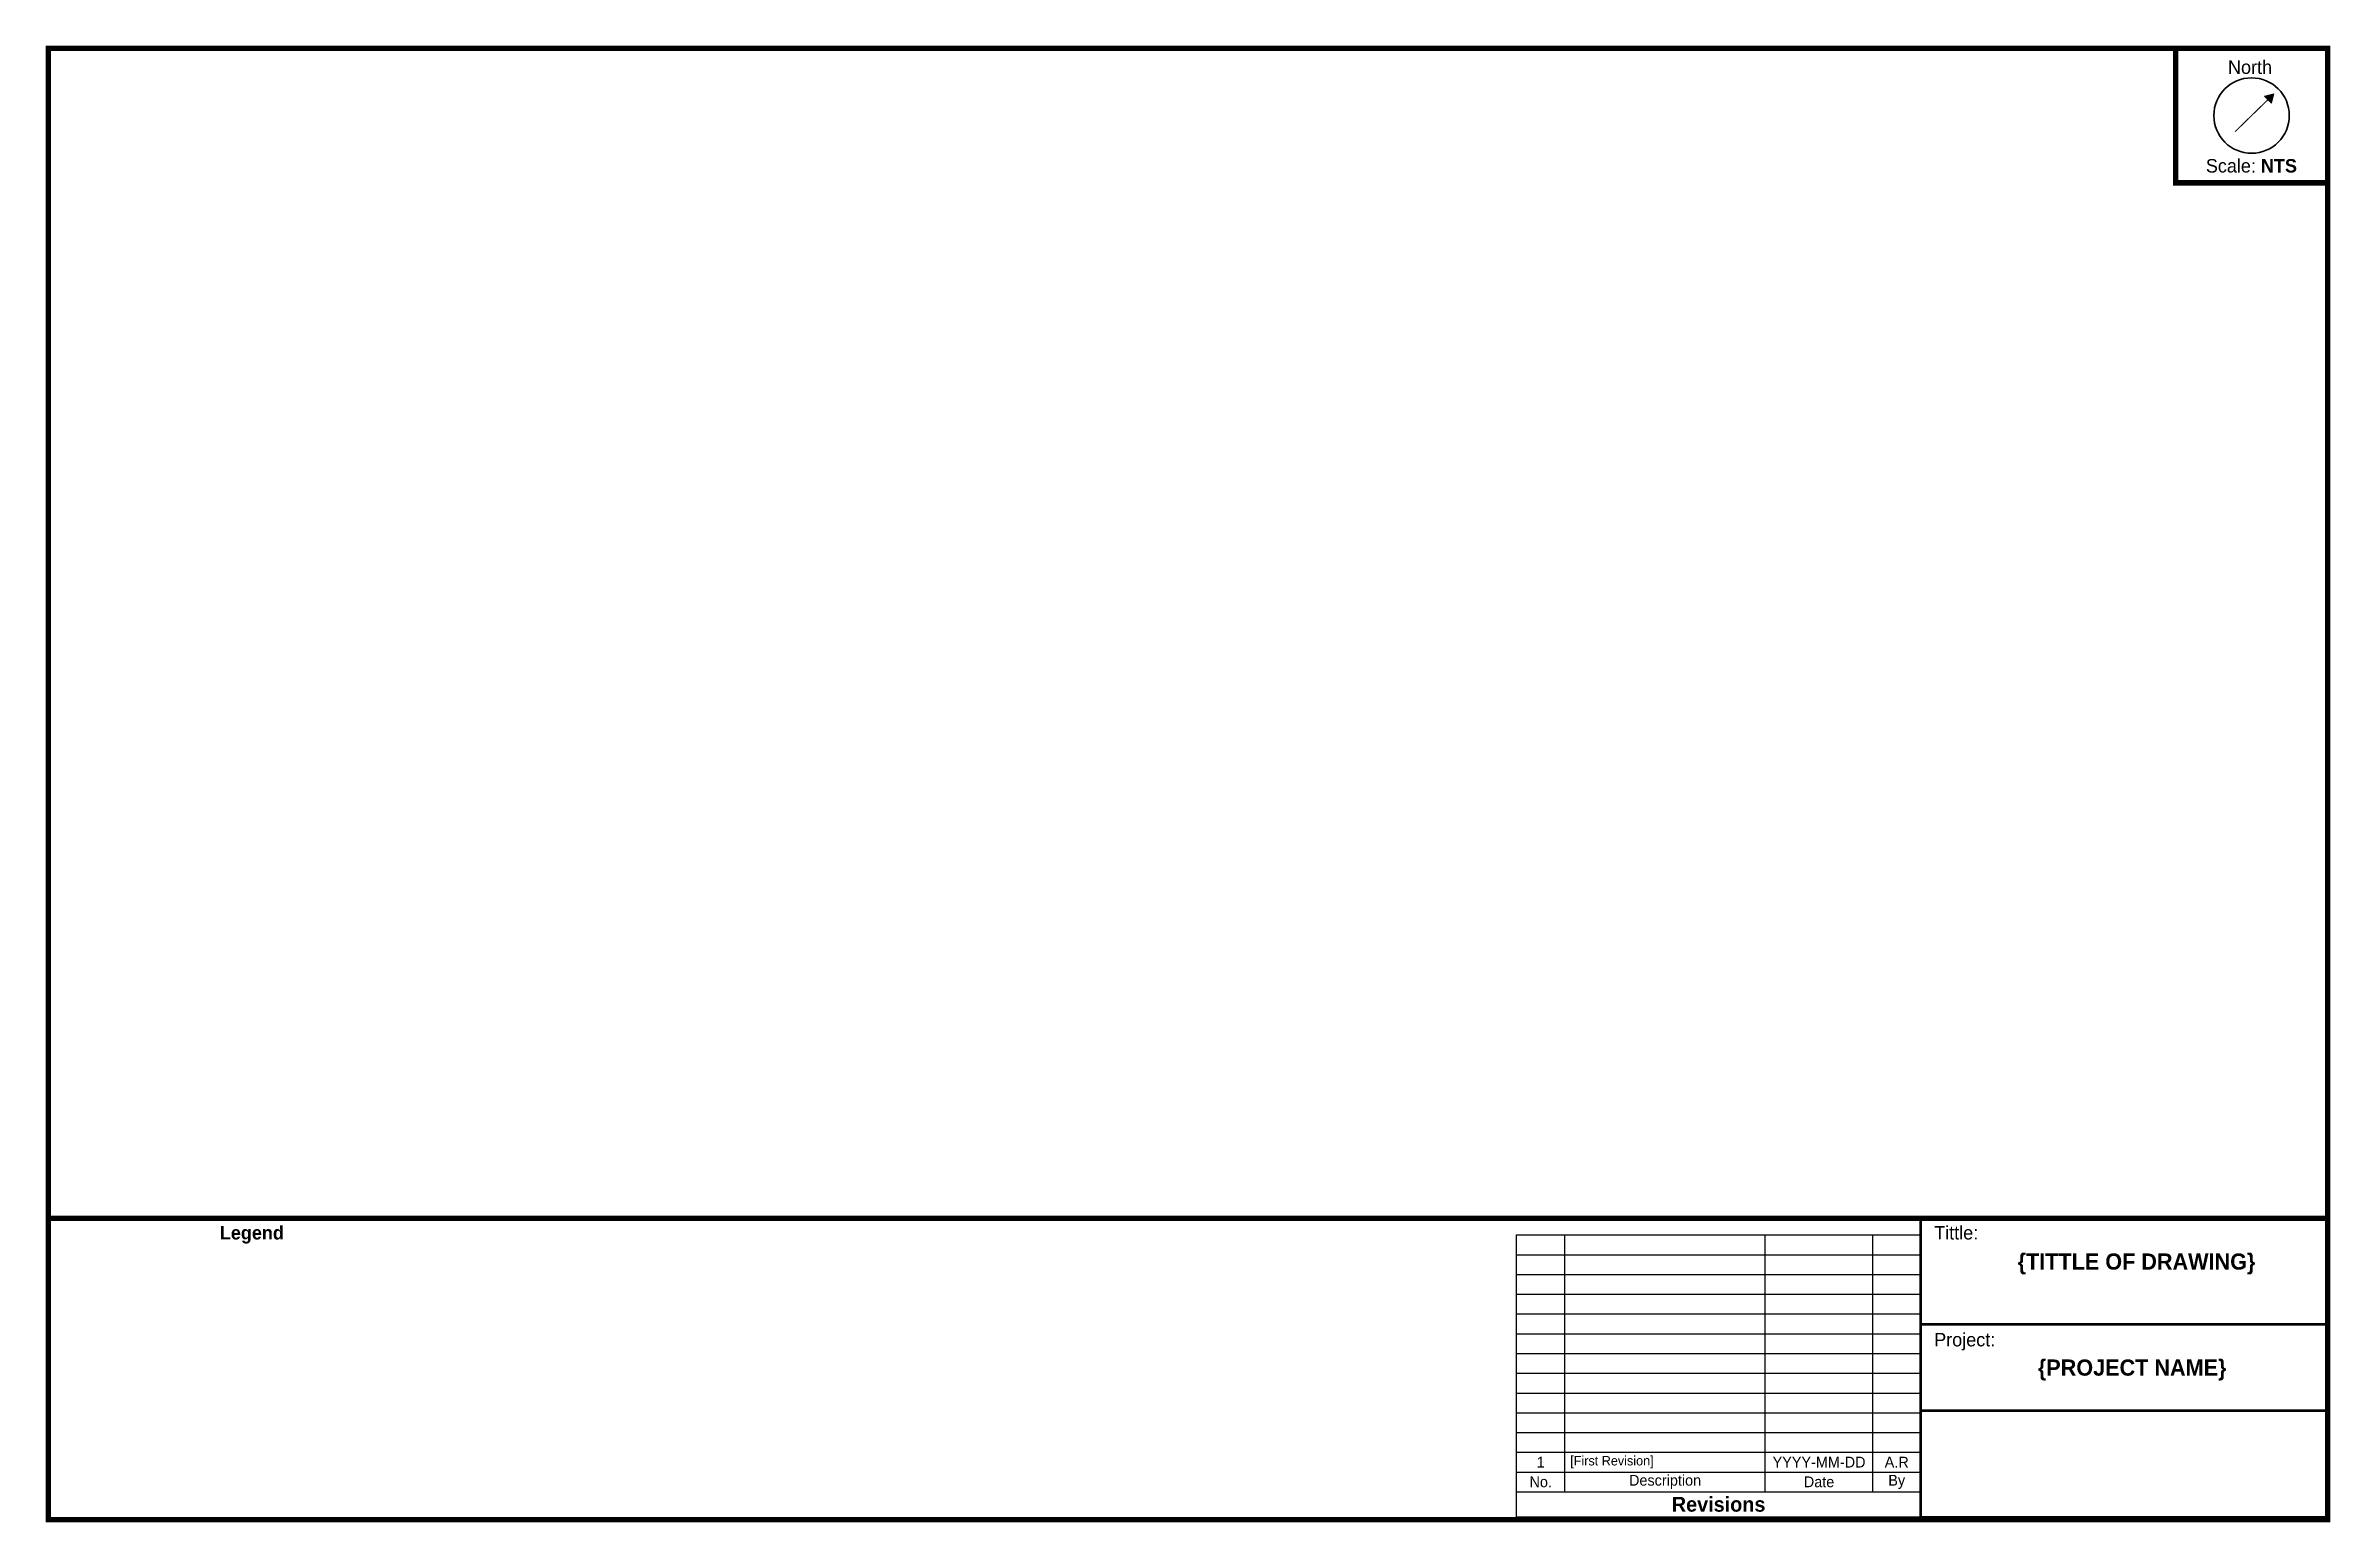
# Paper-space layout 'Concept Plan - HTB' of a CAD drawing. Header units: inches. Extents: x 0 to 423, y 0 to 274.
import ezdxf

# ---------------------------------------------------------------- set-up
doc = ezdxf.new("R2010")
doc.units = ezdxf.units.IN
doc.header["$LTSCALE"] = 0.3
doc.layers.add('Tittleblock Border', color=7, linetype='Continuous')
doc.layers.add('Tittleblock Text', color=7, linetype='Continuous')
doc.styles.get("Standard").update_dxf_attribs({"font": 'GOTHIC.TTF'})
picture_1 = doc.add_image_def('image1.jpg', size_in_pixel=(1771, 465))

# ---------------------------------------------------------------- blocks, each defined once
blk = doc.blocks.new('North Arrow')
at = {"layer": 'Tittleblock Text'}
h = blk.add_hatch(color=256, dxfattribs=at)
h.dxf.hatch_style = 1
h.paths.add_polyline_path([(374.45, 55.68), (376.25, 55.68), (375.35, 57.18)])
for p in [(374.45, 55.68), (376.25, 55.68)]:
    blk.add_line(p, (375.35, 57.18), dxfattribs=at)
blk.add_lwpolyline([(374.45, 55.68), (376.25, 55.68)], dxfattribs=at)
at = {"layer": 'Tittleblock Text', "const_width": 0.2}
blk.add_lwpolyline([(375.35, 47.18), (375.35, 55.68)], dxfattribs=at)
at = {"layer": 'Tittleblock Text', "lineweight": 30}
blk.add_circle((375.35, 51.43), 7, dxfattribs=at)
blk = doc.blocks.new('*T5')
at = {"layer": 'Tittleblock Text', "color": 0, "linetype": 'ByBlock', "lineweight": -2, "transparency": 16777216}
for p, q in [((0, 52.33), (75, 52.33)), ((0, 0), (0, 52.33)), ((8.97, 4.67), (8.97, 52.33)), ((46.17, 4.67), (46.17, 52.33)), ((66.11, 4.67), (66.11, 52.33)), ((75, 0), (75, 52.33)), ((0, 48.67), (75, 48.67)), ((0, 45), (75, 45)), ((0, 41.33), (75, 41.33)), ((0, 37.67), (75, 37.67)), ((0, 34), (75, 34)), ((0, 30.33), (75, 30.33)), ((0, 26.67), (75, 26.67)), ((0, 23), (75, 23)), ((0, 19.33), (75, 19.33)), ((0, 15.67), (75, 15.67)), ((0, 12), (75, 12)), ((0, 8.33), (75, 8.33)), ((0, 4.67), (75, 4.67)), ((0, 0), (75, 0))]:
    blk.add_line(p, q, dxfattribs=at)
at = {"layer": 'Tittleblock Text', "color": 0, "transparency": 16777216}
for s, insert, char_height, width, attachment_point in [('1', (4.49, 10.17), 2, 7.9746, 5), ('[First Revision]', (9.97, 10.17), 1.75, 35.1946, 4), ('YYYY-MM-DD', (56.14, 10.17), 2, 18.9359, 5), ('A.R', (70.55, 10.17), 2, 7.8949, 5), ('No.', (4.49, 6.5), 2, 7.9746, 5), ('Description', (27.57, 6.5), 2, 36.1946, 5), ('Date', (56.14, 6.5), 2, 18.9359, 5), ('By', (70.55, 6.5), 2, 7.8949, 5), ('{\\fCentury Gothic|b1|i0|c0|p34;Revisions}', (37.5, 2.33), 2.75, 74, 5)]:
    blk.add_mtext(s, dxfattribs=dict(at, insert=insert, char_height=char_height, width=width, attachment_point=attachment_point))

psp = doc.layouts.new('Concept Plan - HTB')

# ---------------------------------------------------------------- linework, layer by layer
at = {"layer": 'Tittleblock Border', "const_width": 1}
psp.add_lwpolyline([(0, 0), (422.91, 0), (422.91, 273.05), (0, 273.05)], close=True, dxfattribs=at)
at = {"layer": 'Tittleblock Border'}
for points, const_width in [([(394.71, 273.05), (394.71, 248.1), (422.91, 248.1)], 1), ([(0, 55.9), (422.91, 55.9)], 1), ([(347.41, 55.9), (347.41, 0)], 0.5), ([(347.41, 36.22), (422.91, 36.22)], 0.5), ([(347.41, 20.22), (422.91, 20.22)], 0.5)]:
    psp.add_lwpolyline(points, dxfattribs=dict(at, const_width=const_width))
at = {"layer": 'Tittleblock Text'}
psp.add_lwpolyline([(0, 55.9), (347.41, 55.9), (422.91, 55.9), (422.91, 248.1), (394.71, 248.1), (394.71, 273.05), (0, 273.05)], close=True, dxfattribs=at)

# ---------------------------------------------------------------- block references
psp.add_blockref('*T5', (272.41, 0.5))
at = {"layer": 'Tittleblock Text', "rotation": 314.250830625541}
psp.add_blockref('North Arrow', (110.05, 493.55), dxfattribs=at)

# ---------------------------------------------------------------- texts
at = {"layer": 'Tittleblock Text', "attachment_point": 1}
for s, width, insert, char_height in [('North', 22.4703, (404.43, 270.81), 2.5), ('Scale: {\\fCentury Gothic|b1|i0|c0|p34;NTS}', 22.4703, (400.32, 252.51), 2.5), ('\\pi57.99172;{\\fCentury Gothic|b1|i0|c0|p34;Legend}', 128.135, (-26.18, 54.49), 2.5), ('Tittle:', 22.4703, (349.91, 54.49), 2.5), ('\\pi16.98029;{\\fCentury Gothic|b1|i0|c0|p34;\\{TITTLE OF DRAWING\\}}', 75, (348.41, 49.4), 3), ('Project:', 22.4703, (349.91, 34.65), 2.5), ('\\pi20.73793;{\\fCentury Gothic|b1|i0|c0|p34;\\{PROJECT NAME\\}}', 75, (348.41, 29.72), 3)]:
    psp.add_mtext_dynamic_manual_height_columns(s, width=width, gutter_width=1, heights=[0], dxfattribs=dict(at, insert=insert, char_height=char_height))

# ---------------------------------------------------------------- pictures from other files: only their frames are drawn
at = {"layer": 'Tittleblock Text'}
image = psp.add_image(picture_1, insert=(347.41, 0.5), size_in_units=(75.1, 19.72), dxfattribs=at)
image.dxf.flags = 7

# ---------------------------------------------------------------- viewports
vp = psp.add_viewport(center=(211.46, 164.47), size=(422.91, 217.1501), view_center_point=(7.31, 5.476), view_height=7.58462, dxfattribs=at)
vp.dxf.flags = 0x10000  # cut along an outline
vp.dxf.clipping_boundary_handle = psp.add_lwpolyline([(0, 55.9), (347.41, 55.9), (422.91, 55.9), (422.91, 248.1), (394.71, 248.1), (394.71, 273.05), (0, 273.05)], format="xyb", close=True, dxfattribs={"invisible": 1}).dxf.handle

doc.saveas('drawing.dxf')
